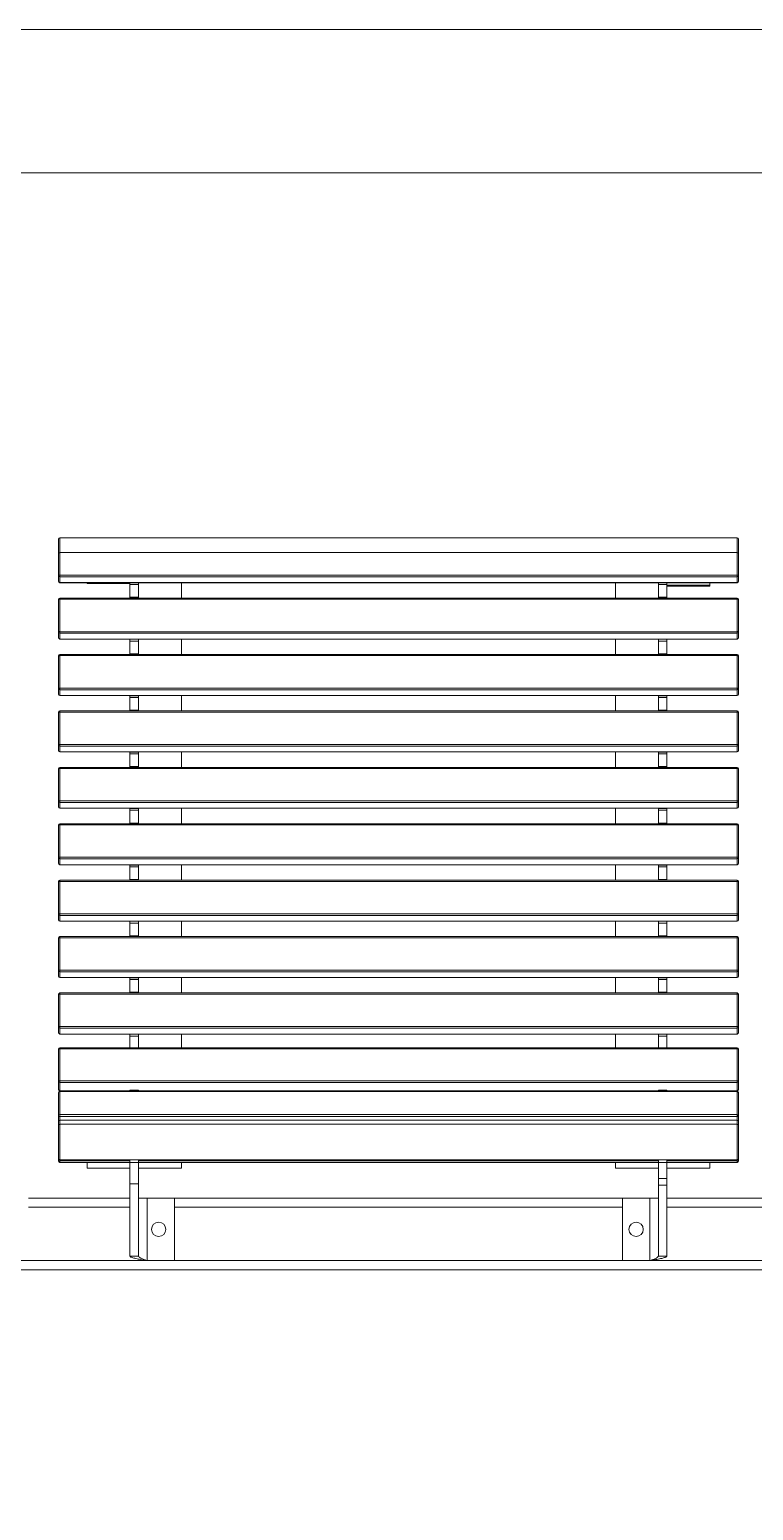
# Model space of a CAD drawing. Header units: millimetres. Extents: x 2717 to 8657, y -3129 to 1071.
# Drawn here: x 4795 to 5300, y 37 to 1071 of the extents above; entities that cross this region are included whole.
import ezdxf

# ---------------------------------------------------------------- set-up
doc = ezdxf.new("R2010")
doc.units = ezdxf.units.MM
doc.layers.add('tabelka', color=155, linetype='Continuous')

# ---------------------------------------------------------------- blocks, each defined once
blk = doc.blocks.new('front')
at = {"color": 7, "linetype": 'Continuous', "lineweight": 15}
for p, q in [((-3413.3, -1419.1), (-3413.3, -1409.6)), ((-2939.3, -1408.6), (-3412.3, -1408.6)), ((-3412.3, -1408.6), (-3412.3, -1418.9)), ((-2939.3, -1418.9), (-2939.3, -1408.6)), ((-2938.3, -1409.6), (-2938.3, -1419.1)), ((-3413.3, -1434.9), (-3413.3, -1419.1)), ((-3412.3, -1418.9), (-3412.3, -1434.7)), ((-2939.3, -1418.9), (-3412.3, -1418.9)), ((-2939.3, -1434.7), (-2939.3, -1418.9)), ((-2938.3, -1419.1), (-2938.3, -1434.9)), ((-3413.3, -1438.9), (-3413.3, -1434.9)), ((-3412.3, -1434.7), (-3412.3, -1435.8)), ((-3412.3, -1434.7), (-2939.3, -1434.7)), ((-2939.3, -1435.8), (-3412.3, -1435.8)), ((-3412.3, -1435.8), (-3412.3, -1439.8)), ((-2939.3, -1435.8), (-2939.3, -1434.7)), ((-2939.3, -1439.8), (-2939.3, -1435.8)), ((-2938.3, -1434.9), (-2938.3, -1438.9)), ((-3412.3, -1439.8), (-2939.3, -1439.8)), ((-3412.3, -1439.9), (-3412.3, -1439.8)), ((-3412.3, -1439.9), (-2939.3, -1439.9)), ((-3393.3, -1439.9), (-3393.3, -1440.4)), ((-3363.3, -1440.4), (-3393.3, -1440.4)), ((-3363.3, -1440), (-3363.3, -1439.9)), ((-3357.3, -1440), (-3363.3, -1440)), ((-3363.3, -1441.2), (-3363.3, -1440)), ((-3357.3, -1441.2), (-3363.3, -1441.2)), ((-3363.3, -1450.1), (-3363.3, -1441.2)), ((-3357.3, -1440), (-3357.3, -1439.9)), ((-3357.3, -1440), (-3357.3, -1441.2)), ((-3357.3, -1450.1), (-3357.3, -1441.2)), ((-3327.3, -1439.9), (-3327.3, -1450.6)), ((-3024.3, -1439.9), (-3024.3, -1450.6)), ((-2994.3, -1440), (-2994.3, -1439.9)), ((-2988.3, -1440), (-2994.3, -1440)), ((-2994.3, -1441.2), (-2994.3, -1440)), ((-2988.3, -1441.2), (-2994.3, -1441.2)), ((-2994.3, -1450.1), (-2994.3, -1441.2)), ((-2988.3, -1440), (-2988.3, -1439.9)), ((-2988.3, -1440), (-2988.3, -1441.2)), ((-2988.3, -1450.1), (-2988.3, -1441.2)), ((-2958.3, -1441.5), (-2988.3, -1441.5)), ((-2958.3, -1442.2), (-2988.3, -1442.2)), ((-2958.3, -1439.9), (-2958.3, -1441.5)), ((-2958.3, -1441.5), (-2958.3, -1442.2)), ((-2939.3, -1439.8), (-2939.3, -1439.9)), ((-3413.3, -1474.3), (-3413.3, -1451.6)), ((-2939.3, -1450.6), (-3412.3, -1450.6)), ((-3412.3, -1450.6), (-3412.3, -1451.4)), ((-3412.3, -1451.4), (-3412.3, -1474.1)), ((-2939.3, -1451.4), (-3412.3, -1451.4)), ((-3363.3, -1450.1), (-3357.3, -1450.1)), ((-3363.3, -1450.6), (-3363.3, -1450.1)), ((-3357.3, -1450.1), (-3357.3, -1450.6)), ((-2994.3, -1450.1), (-2988.3, -1450.1)), ((-2994.3, -1450.6), (-2994.3, -1450.1)), ((-2988.3, -1450.1), (-2988.3, -1450.6)), ((-2939.3, -1451.4), (-2939.3, -1450.6)), ((-2939.3, -1474.1), (-2939.3, -1451.4)), ((-2938.3, -1451.6), (-2938.3, -1474.3)), ((-3413.3, -1478.2), (-3413.3, -1474.3)), ((-3412.3, -1474.1), (-2939.3, -1474.1)), ((-3412.3, -1475.2), (-3412.3, -1474.1)), ((-2939.3, -1475.2), (-3412.3, -1475.2)), ((-3412.3, -1475.2), (-3412.3, -1479.2)), ((-2939.3, -1474.1), (-2939.3, -1475.2)), ((-2939.3, -1479.2), (-2939.3, -1475.2)), ((-2938.3, -1474.3), (-2938.3, -1478.2)), ((-3412.3, -1479.2), (-2939.3, -1479.2)), ((-3412.3, -1479.2), (-2939.3, -1479.2)), ((-3412.3, -1479.2), (-3412.3, -1479.2)), ((-3363.3, -1479.4), (-3363.3, -1479.2)), ((-3357.3, -1479.4), (-3363.3, -1479.4)), ((-3363.3, -1480.6), (-3363.3, -1479.4)), ((-3357.3, -1480.6), (-3363.3, -1480.6)), ((-3363.3, -1489.5), (-3363.3, -1480.6)), ((-3357.3, -1479.4), (-3357.3, -1479.2)), ((-3357.3, -1479.4), (-3357.3, -1480.6)), ((-3357.3, -1489.5), (-3357.3, -1480.6)), ((-3327.3, -1479.2), (-3327.3, -1490)), ((-3024.3, -1479.2), (-3024.3, -1490)), ((-2994.3, -1479.4), (-2994.3, -1479.2)), ((-2988.3, -1479.4), (-2994.3, -1479.4)), ((-2994.3, -1480.6), (-2994.3, -1479.4)), ((-2988.3, -1480.6), (-2994.3, -1480.6)), ((-2994.3, -1489.5), (-2994.3, -1480.6)), ((-2988.3, -1479.4), (-2988.3, -1479.2)), ((-2988.3, -1479.4), (-2988.3, -1480.6)), ((-2988.3, -1489.5), (-2988.3, -1480.6)), ((-2939.3, -1479.2), (-2939.3, -1479.2)), ((-3413.3, -1513.6), (-3413.3, -1491)), ((-2939.3, -1490), (-3412.3, -1490)), ((-3412.3, -1490), (-3412.3, -1490.8)), ((-3412.3, -1490.8), (-3412.3, -1513.5)), ((-2939.3, -1490.8), (-3412.3, -1490.8)), ((-3363.3, -1489.5), (-3357.3, -1489.5)), ((-3363.3, -1490), (-3363.3, -1489.5)), ((-3357.3, -1489.5), (-3357.3, -1490)), ((-2994.3, -1489.5), (-2988.3, -1489.5)), ((-2994.3, -1490), (-2994.3, -1489.5)), ((-2988.3, -1489.5), (-2988.3, -1490)), ((-2939.3, -1490.8), (-2939.3, -1490)), ((-2939.3, -1513.5), (-2939.3, -1490.8)), ((-2938.3, -1491), (-2938.3, -1513.6)), ((-3413.3, -1517.6), (-3413.3, -1513.6)), ((-3412.3, -1513.5), (-2939.3, -1513.5)), ((-3412.3, -1514.6), (-3412.3, -1513.5)), ((-2939.3, -1514.6), (-3412.3, -1514.6)), ((-3412.3, -1514.6), (-3412.3, -1518.6)), ((-3412.3, -1518.6), (-2939.3, -1518.6)), ((-3412.3, -1518.6), (-2939.3, -1518.6)), ((-3412.3, -1518.6), (-3412.3, -1518.6)), ((-3363.3, -1518.8), (-3363.3, -1518.6)), ((-3357.3, -1518.8), (-3363.3, -1518.8)), ((-3363.3, -1520), (-3363.3, -1518.8)), ((-3357.3, -1518.8), (-3357.3, -1518.6)), ((-3357.3, -1518.8), (-3357.3, -1520)), ((-3327.3, -1518.6), (-3327.3, -1529.4)), ((-3024.3, -1518.6), (-3024.3, -1529.4)), ((-2994.3, -1518.8), (-2994.3, -1518.6)), ((-2988.3, -1518.8), (-2994.3, -1518.8)), ((-2994.3, -1520), (-2994.3, -1518.8)), ((-2988.3, -1518.8), (-2988.3, -1518.6)), ((-2988.3, -1518.8), (-2988.3, -1520)), ((-2939.3, -1513.5), (-2939.3, -1514.6)), ((-2939.3, -1518.6), (-2939.3, -1514.6)), ((-2939.3, -1518.6), (-2939.3, -1518.6)), ((-2938.3, -1513.6), (-2938.3, -1517.6)), ((-2939.3, -1529.4), (-3412.3, -1529.4)), ((-3412.3, -1529.4), (-3412.3, -1530.2)), ((-3357.3, -1520), (-3363.3, -1520)), ((-3363.3, -1528.9), (-3363.3, -1520)), ((-3363.3, -1528.9), (-3357.3, -1528.9)), ((-3363.3, -1529.4), (-3363.3, -1528.9)), ((-3357.3, -1528.9), (-3357.3, -1520)), ((-3357.3, -1528.9), (-3357.3, -1529.4)), ((-2988.3, -1520), (-2994.3, -1520)), ((-2994.3, -1528.9), (-2994.3, -1520)), ((-2994.3, -1528.9), (-2988.3, -1528.9)), ((-2994.3, -1529.4), (-2994.3, -1528.9)), ((-2988.3, -1528.9), (-2988.3, -1520)), ((-2988.3, -1528.9), (-2988.3, -1529.4)), ((-2939.3, -1530.2), (-2939.3, -1529.4)), ((-3413.3, -1553), (-3413.3, -1530.4)), ((-3412.3, -1530.2), (-3412.3, -1552.9)), ((-2939.3, -1530.2), (-3412.3, -1530.2)), ((-2939.3, -1552.9), (-2939.3, -1530.2)), ((-2938.3, -1530.4), (-2938.3, -1553)), ((-3413.3, -1557), (-3413.3, -1553)), ((-3412.3, -1554), (-3412.3, -1552.9)), ((-3412.3, -1552.9), (-2939.3, -1552.9)), ((-2939.3, -1554), (-3412.3, -1554)), ((-3412.3, -1554), (-3412.3, -1558)), ((-3412.3, -1558), (-2939.3, -1558)), ((-3412.3, -1558), (-2939.3, -1558)), ((-3412.3, -1558), (-3412.3, -1558)), ((-3363.3, -1558.2), (-3363.3, -1558)), ((-3357.3, -1558.2), (-3363.3, -1558.2)), ((-3363.3, -1559.4), (-3363.3, -1558.2)), ((-3357.3, -1559.4), (-3363.3, -1559.4)), ((-3363.3, -1568.3), (-3363.3, -1559.4)), ((-3357.3, -1558.2), (-3357.3, -1558)), ((-3357.3, -1558.2), (-3357.3, -1559.4)), ((-3357.3, -1568.3), (-3357.3, -1559.4)), ((-3327.3, -1558), (-3327.3, -1568.8)), ((-3024.3, -1558), (-3024.3, -1568.8)), ((-2994.3, -1558.2), (-2994.3, -1558)), ((-2988.3, -1558.2), (-2994.3, -1558.2)), ((-2994.3, -1559.4), (-2994.3, -1558.2)), ((-2988.3, -1559.4), (-2994.3, -1559.4)), ((-2994.3, -1568.3), (-2994.3, -1559.4)), ((-2988.3, -1558.2), (-2988.3, -1558)), ((-2988.3, -1558.2), (-2988.3, -1559.4)), ((-2988.3, -1568.3), (-2988.3, -1559.4)), ((-2939.3, -1552.9), (-2939.3, -1554)), ((-2939.3, -1558), (-2939.3, -1554)), ((-2939.3, -1558), (-2939.3, -1558)), ((-2938.3, -1553), (-2938.3, -1557)), ((-3413.3, -1592.4), (-3413.3, -1569.8)), ((-2939.3, -1568.8), (-3412.3, -1568.8)), ((-3412.3, -1568.8), (-3412.3, -1569.6)), ((-3412.3, -1569.6), (-3412.3, -1592.3)), ((-2939.3, -1569.6), (-3412.3, -1569.6)), ((-3363.3, -1568.3), (-3357.3, -1568.3)), ((-3363.3, -1568.8), (-3363.3, -1568.3)), ((-3357.3, -1568.3), (-3357.3, -1568.8)), ((-2994.3, -1568.3), (-2988.3, -1568.3)), ((-2994.3, -1568.8), (-2994.3, -1568.3)), ((-2988.3, -1568.3), (-2988.3, -1568.8)), ((-2939.3, -1569.6), (-2939.3, -1568.8)), ((-2939.3, -1592.3), (-2939.3, -1569.6)), ((-2938.3, -1569.8), (-2938.3, -1592.4)), ((-3413.3, -1596.4), (-3413.3, -1592.4)), ((-3412.3, -1592.3), (-2939.3, -1592.3)), ((-3412.3, -1593.4), (-3412.3, -1592.3)), ((-2939.3, -1593.4), (-3412.3, -1593.4)), ((-3412.3, -1593.4), (-3412.3, -1597.4)), ((-3412.3, -1597.4), (-2939.3, -1597.4)), ((-3412.3, -1597.4), (-2939.3, -1597.4)), ((-3412.3, -1597.4), (-3412.3, -1597.4)), ((-3363.3, -1597.6), (-3363.3, -1597.4)), ((-3357.3, -1597.6), (-3363.3, -1597.6)), ((-3363.3, -1598.8), (-3363.3, -1597.6)), ((-3357.3, -1598.8), (-3363.3, -1598.8)), ((-3363.3, -1607.7), (-3363.3, -1598.8)), ((-3357.3, -1597.6), (-3357.3, -1597.4)), ((-3357.3, -1597.6), (-3357.3, -1598.8)), ((-3357.3, -1607.7), (-3357.3, -1598.8)), ((-3327.3, -1597.4), (-3327.3, -1608.2)), ((-3024.3, -1597.4), (-3024.3, -1608.2)), ((-2994.3, -1597.6), (-2994.3, -1597.4)), ((-2988.3, -1597.6), (-2994.3, -1597.6)), ((-2994.3, -1598.8), (-2994.3, -1597.6)), ((-2988.3, -1598.8), (-2994.3, -1598.8)), ((-2994.3, -1607.7), (-2994.3, -1598.8)), ((-2988.3, -1597.6), (-2988.3, -1597.4)), ((-2988.3, -1597.6), (-2988.3, -1598.8)), ((-2988.3, -1607.7), (-2988.3, -1598.8)), ((-2939.3, -1592.3), (-2939.3, -1593.4)), ((-2939.3, -1597.4), (-2939.3, -1593.4)), ((-2939.3, -1597.4), (-2939.3, -1597.4)), ((-2938.3, -1592.4), (-2938.3, -1596.4)), ((-3413.3, -1631.8), (-3413.3, -1609.2)), ((-2939.3, -1608.2), (-3412.3, -1608.2)), ((-3412.3, -1608.2), (-3412.3, -1609)), ((-3412.3, -1609), (-3412.3, -1631.6)), ((-2939.3, -1609), (-3412.3, -1609)), ((-3363.3, -1607.7), (-3357.3, -1607.7)), ((-3363.3, -1608.2), (-3363.3, -1607.7)), ((-3357.3, -1607.7), (-3357.3, -1608.2)), ((-2994.3, -1607.7), (-2988.3, -1607.7)), ((-2994.3, -1608.2), (-2994.3, -1607.7)), ((-2988.3, -1607.7), (-2988.3, -1608.2)), ((-2939.3, -1609), (-2939.3, -1608.2)), ((-2939.3, -1631.6), (-2939.3, -1609)), ((-2938.3, -1609.2), (-2938.3, -1631.8)), ((-3413.3, -1635.8), (-3413.3, -1631.8)), ((-3412.3, -1631.6), (-2939.3, -1631.6)), ((-3412.3, -1632.8), (-3412.3, -1631.6)), ((-2939.3, -1632.8), (-3412.3, -1632.8)), ((-3412.3, -1632.8), (-3412.3, -1636.8)), ((-2939.3, -1631.6), (-2939.3, -1632.8)), ((-2939.3, -1636.8), (-2939.3, -1632.8)), ((-2938.3, -1631.8), (-2938.3, -1635.8)), ((-3412.3, -1636.8), (-2939.3, -1636.8)), ((-3412.3, -1636.8), (-2939.3, -1636.8)), ((-3412.3, -1636.8), (-3412.3, -1636.8)), ((-3363.3, -1637), (-3363.3, -1636.8)), ((-3357.3, -1637), (-3363.3, -1637)), ((-3363.3, -1638.2), (-3363.3, -1637)), ((-3357.3, -1638.2), (-3363.3, -1638.2)), ((-3363.3, -1647.1), (-3363.3, -1638.2)), ((-3357.3, -1637), (-3357.3, -1636.8)), ((-3357.3, -1637), (-3357.3, -1638.2)), ((-3357.3, -1647.1), (-3357.3, -1638.2)), ((-3327.3, -1636.8), (-3327.3, -1647.6)), ((-3024.3, -1636.8), (-3024.3, -1647.6)), ((-2994.3, -1637), (-2994.3, -1636.8)), ((-2988.3, -1637), (-2994.3, -1637)), ((-2994.3, -1638.2), (-2994.3, -1637)), ((-2988.3, -1638.2), (-2994.3, -1638.2)), ((-2994.3, -1647.1), (-2994.3, -1638.2)), ((-2988.3, -1637), (-2988.3, -1636.8)), ((-2988.3, -1637), (-2988.3, -1638.2)), ((-2988.3, -1647.1), (-2988.3, -1638.2)), ((-2939.3, -1636.8), (-2939.3, -1636.8)), ((-3413.3, -1671.2), (-3413.3, -1648.6)), ((-2939.3, -1647.6), (-3412.3, -1647.6)), ((-3412.3, -1647.6), (-3412.3, -1648.4)), ((-3412.3, -1648.4), (-3412.3, -1671)), ((-2939.3, -1648.4), (-3412.3, -1648.4)), ((-3363.3, -1647.1), (-3357.3, -1647.1)), ((-3363.3, -1647.6), (-3363.3, -1647.1)), ((-3357.3, -1647.1), (-3357.3, -1647.6)), ((-2994.3, -1647.1), (-2988.3, -1647.1)), ((-2994.3, -1647.6), (-2994.3, -1647.1)), ((-2988.3, -1647.1), (-2988.3, -1647.6)), ((-2939.3, -1648.4), (-2939.3, -1647.6)), ((-2939.3, -1671), (-2939.3, -1648.4)), ((-2938.3, -1648.6), (-2938.3, -1671.2)), ((-3413.3, -1675.2), (-3413.3, -1671.2)), ((-3412.3, -1671), (-2939.3, -1671)), ((-3412.3, -1672.2), (-3412.3, -1671)), ((-2939.3, -1672.2), (-3412.3, -1672.2)), ((-3412.3, -1672.2), (-3412.3, -1676.2)), ((-2939.3, -1671), (-2939.3, -1672.2)), ((-2939.3, -1676.2), (-2939.3, -1672.2)), ((-2938.3, -1671.2), (-2938.3, -1675.2)), ((-3412.3, -1676.2), (-2939.3, -1676.2)), ((-3412.3, -1676.2), (-2939.3, -1676.2)), ((-3412.3, -1676.2), (-3412.3, -1676.2)), ((-3363.3, -1676.3), (-3363.3, -1676.2)), ((-3357.3, -1676.3), (-3363.3, -1676.3)), ((-3363.3, -1677.6), (-3363.3, -1676.3)), ((-3357.3, -1677.6), (-3363.3, -1677.6)), ((-3363.3, -1686.4), (-3363.3, -1677.6)), ((-3357.3, -1676.3), (-3357.3, -1676.2)), ((-3357.3, -1676.3), (-3357.3, -1677.6)), ((-3357.3, -1686.4), (-3357.3, -1677.6)), ((-3327.3, -1676.2), (-3327.3, -1687)), ((-3024.3, -1676.2), (-3024.3, -1687)), ((-2994.3, -1676.3), (-2994.3, -1676.2)), ((-2988.3, -1676.3), (-2994.3, -1676.3)), ((-2994.3, -1677.6), (-2994.3, -1676.3)), ((-2988.3, -1677.6), (-2994.3, -1677.6)), ((-2994.3, -1686.4), (-2994.3, -1677.6)), ((-2988.3, -1676.3), (-2988.3, -1676.2)), ((-2988.3, -1676.3), (-2988.3, -1677.6)), ((-2988.3, -1686.4), (-2988.3, -1677.6)), ((-2939.3, -1676.2), (-2939.3, -1676.2)), ((-3413.3, -1710.6), (-3413.3, -1688)), ((-2939.3, -1687), (-3412.3, -1687)), ((-3412.3, -1687), (-3412.3, -1687.8)), ((-3412.3, -1687.8), (-3412.3, -1710.4)), ((-2939.3, -1687.8), (-3412.3, -1687.8)), ((-3363.3, -1686.4), (-3357.3, -1686.4)), ((-3363.3, -1687), (-3363.3, -1686.4)), ((-3357.3, -1686.4), (-3357.3, -1687)), ((-2994.3, -1686.4), (-2988.3, -1686.4)), ((-2994.3, -1687), (-2994.3, -1686.4)), ((-2988.3, -1686.4), (-2988.3, -1687)), ((-2939.3, -1687.8), (-2939.3, -1687)), ((-2939.3, -1710.4), (-2939.3, -1687.8)), ((-2938.3, -1688), (-2938.3, -1710.6)), ((-3413.3, -1714.6), (-3413.3, -1710.6)), ((-3412.3, -1710.4), (-2939.3, -1710.4)), ((-3412.3, -1711.6), (-3412.3, -1710.4)), ((-2939.3, -1711.6), (-3412.3, -1711.6)), ((-3412.3, -1711.6), (-3412.3, -1715.6)), ((-3412.3, -1715.6), (-2939.3, -1715.6)), ((-3412.3, -1715.6), (-2939.3, -1715.6)), ((-3412.3, -1715.6), (-3412.3, -1715.6)), ((-3363.3, -1715.7), (-3363.3, -1715.6)), ((-3357.3, -1715.7), (-3363.3, -1715.7)), ((-3363.3, -1717), (-3363.3, -1715.7)), ((-3357.3, -1715.7), (-3357.3, -1715.6)), ((-3357.3, -1715.7), (-3357.3, -1717)), ((-3327.3, -1715.6), (-3327.3, -1726.3)), ((-3024.3, -1715.6), (-3024.3, -1726.3)), ((-2994.3, -1715.7), (-2994.3, -1715.6)), ((-2988.3, -1715.7), (-2994.3, -1715.7)), ((-2994.3, -1717), (-2994.3, -1715.7)), ((-2988.3, -1715.7), (-2988.3, -1715.6)), ((-2988.3, -1715.7), (-2988.3, -1717)), ((-2939.3, -1710.4), (-2939.3, -1711.6)), ((-2939.3, -1715.6), (-2939.3, -1711.6)), ((-2939.3, -1715.6), (-2939.3, -1715.6)), ((-2938.3, -1710.6), (-2938.3, -1714.6)), ((-2939.3, -1726.3), (-3412.3, -1726.3)), ((-3412.3, -1726.3), (-3412.3, -1727.2)), ((-3357.3, -1717), (-3363.3, -1717)), ((-3363.3, -1725.8), (-3363.3, -1717)), ((-3363.3, -1725.8), (-3357.3, -1725.8)), ((-3363.3, -1726.3), (-3363.3, -1725.8)), ((-3357.3, -1725.8), (-3357.3, -1717)), ((-3357.3, -1725.8), (-3357.3, -1726.3)), ((-2988.3, -1717), (-2994.3, -1717)), ((-2994.3, -1725.8), (-2994.3, -1717)), ((-2994.3, -1725.8), (-2988.3, -1725.8)), ((-2994.3, -1726.3), (-2994.3, -1725.8)), ((-2988.3, -1725.8), (-2988.3, -1717)), ((-2988.3, -1725.8), (-2988.3, -1726.3)), ((-2939.3, -1727.2), (-2939.3, -1726.3)), ((-3413.3, -1750), (-3413.3, -1727.3)), ((-3412.3, -1727.2), (-3412.3, -1749.8)), ((-2939.3, -1727.2), (-3412.3, -1727.2)), ((-2939.3, -1749.8), (-2939.3, -1727.2)), ((-2938.3, -1727.3), (-2938.3, -1750)), ((-3413.3, -1754), (-3413.3, -1750)), ((-3412.3, -1749.8), (-2939.3, -1749.8)), ((-3412.3, -1751), (-3412.3, -1749.8)), ((-2939.3, -1751), (-3412.3, -1751)), ((-3412.3, -1751), (-3412.3, -1755)), ((-3412.3, -1755), (-2939.3, -1755)), ((-3412.3, -1755), (-2939.3, -1755)), ((-3412.3, -1755), (-3412.3, -1755)), ((-3363.3, -1755.1), (-3363.3, -1755)), ((-3357.3, -1755.1), (-3363.3, -1755.1)), ((-3363.3, -1756.4), (-3363.3, -1755.1)), ((-3357.3, -1756.4), (-3363.3, -1756.4)), ((-3363.3, -1764.6), (-3363.3, -1756.4)), ((-3357.3, -1755.1), (-3357.3, -1755)), ((-3357.3, -1755.1), (-3357.3, -1756.4)), ((-3357.3, -1764.6), (-3357.3, -1756.4)), ((-3327.3, -1755), (-3327.3, -1764.6)), ((-3024.3, -1755), (-3024.3, -1764.6)), ((-2994.3, -1755.1), (-2994.3, -1755)), ((-2988.3, -1755.1), (-2994.3, -1755.1)), ((-2994.3, -1756.4), (-2994.3, -1755.1)), ((-2988.3, -1756.4), (-2994.3, -1756.4)), ((-2994.3, -1764.6), (-2994.3, -1756.4)), ((-2988.3, -1755.1), (-2988.3, -1755)), ((-2988.3, -1755.1), (-2988.3, -1756.4)), ((-2988.3, -1764.6), (-2988.3, -1756.4)), ((-2939.3, -1749.8), (-2939.3, -1751)), ((-2939.3, -1755), (-2939.3, -1751)), ((-2939.3, -1755), (-2939.3, -1755)), ((-2938.3, -1750), (-2938.3, -1754)), ((-3413.3, -1787.9), (-3413.3, -1765.6)), ((-2939.3, -1764.6), (-3412.3, -1764.6)), ((-3412.3, -1764.6), (-3412.3, -1765.4)), ((-3412.3, -1765.4), (-3412.3, -1787.6)), ((-2939.3, -1765.4), (-3412.3, -1765.4)), ((-2939.3, -1765.4), (-2939.3, -1764.6)), ((-2939.3, -1787.6), (-2939.3, -1765.4)), ((-2938.3, -1765.6), (-2938.3, -1787.9)), ((-3413.3, -1793.7), (-3413.3, -1787.9)), ((-3412.3, -1787.6), (-2939.3, -1787.6)), ((-3412.3, -1788.8), (-3412.3, -1787.6)), ((-2939.3, -1787.6), (-2939.3, -1788.8)), ((-2938.3, -1787.9), (-2938.3, -1793.7)), ((-3413.3, -1811.9), (-3413.3, -1796)), ((-2939.3, -1788.8), (-3412.3, -1788.8)), ((-3412.3, -1788.8), (-3412.3, -1794.6)), ((-3412.3, -1794.6), (-3363.3, -1794.6)), ((-3412.3, -1794.7), (-3412.3, -1794.6)), ((-3412.3, -1794.7), (-3363.3, -1794.7)), ((-2939.3, -1795), (-3412.3, -1795)), ((-3412.3, -1795.2), (-3412.3, -1795)), ((-2939.3, -1795.2), (-3412.3, -1795.2)), ((-3412.3, -1795.2), (-3412.3, -1811.2)), ((-3357.3, -1794.1), (-3363.3, -1794.1)), ((-3363.3, -1794.9), (-3363.3, -1794.1)), ((-3357.3, -1794.9), (-3363.3, -1794.9)), ((-3357.3, -1794.1), (-3357.3, -1794.9)), ((-3357.3, -1794.6), (-2994.3, -1794.6)), ((-3357.3, -1794.7), (-2994.3, -1794.7)), ((-3327.3, -1794.7), (-3327.3, -1795)), ((-3024.3, -1794.7), (-3024.3, -1795)), ((-2988.3, -1794.1), (-2994.3, -1794.1)), ((-2994.3, -1794.9), (-2994.3, -1794.1)), ((-2988.3, -1794.9), (-2994.3, -1794.9)), ((-2988.3, -1794.1), (-2988.3, -1794.9)), ((-2988.3, -1794.6), (-2939.3, -1794.6)), ((-2988.3, -1794.7), (-2939.3, -1794.7)), ((-2939.3, -1794.6), (-2939.3, -1788.8)), ((-2939.3, -1794.6), (-2939.3, -1794.7)), ((-2939.3, -1795), (-2939.3, -1795.2)), ((-2939.3, -1811.2), (-2939.3, -1795.2)), ((-2938.3, -1796), (-2938.3, -1811.9)), ((-3413.3, -1816.1), (-3413.3, -1811.9)), ((-3413.3, -1818.9), (-3413.3, -1816.1)), ((-3413.3, -1841.9), (-3413.3, -1818.9)), ((-3412.3, -1811.2), (-3412.3, -1812.6)), ((-3412.3, -1811.2), (-2939.3, -1811.2)), ((-2939.3, -1812.6), (-3412.3, -1812.6)), ((-3412.3, -1812.6), (-3412.3, -1815.1)), ((-2939.3, -1815.1), (-3412.3, -1815.1)), ((-2939.3, -1815.1), (-3412.3, -1815.1)), ((-3412.3, -1815.1), (-3412.3, -1817.9)), ((-3412.3, -1815.1), (-3412.3, -1815.1)), ((-3412.3, -1817.9), (-3412.3, -1842.9)), ((-2939.3, -1817.9), (-3412.3, -1817.9)), ((-2939.3, -1812.6), (-2939.3, -1811.2)), ((-2939.3, -1815.1), (-2939.3, -1812.6)), ((-2939.3, -1817.9), (-2939.3, -1815.1)), ((-2939.3, -1815.1), (-2939.3, -1815.1)), ((-2939.3, -1842.9), (-2939.3, -1817.9)), ((-2938.3, -1811.9), (-2938.3, -1816.1)), ((-2938.3, -1816.1), (-2938.3, -1818.9)), ((-2938.3, -1818.9), (-2938.3, -1841.9)), ((-3413.3, -1843.6), (-3413.3, -1841.9)), ((-3413.3, -1843.6), (-3412.3, -1843.6)), ((-2939.3, -1842.9), (-3412.3, -1842.9)), ((-3412.3, -1842.9), (-3412.3, -1843.6)), ((-3412.3, -1844.6), (-3412.3, -1843.6)), ((-3412.3, -1843.6), (-3363.3, -1843.6)), ((-3393.3, -1844.6), (-3412.3, -1844.6)), ((-3363.3, -1844.6), (-3393.3, -1844.6)), ((-3393.3, -1844.6), (-3393.3, -1848.6)), ((-3363.3, -1848.6), (-3393.3, -1848.6)), ((-3363.3, -1844.6), (-3363.3, -1842.9)), ((-3363.3, -1844.6), (-3363.3, -1848.6)), ((-3357.3, -1844.6), (-3363.3, -1844.6)), ((-3363.3, -1859.6), (-3363.3, -1844.6)), ((-3357.3, -1844.6), (-3357.3, -1842.9)), ((-3357.3, -1843.6), (-2994.3, -1843.6)), ((-3357.3, -1844.6), (-3357.3, -1848.6)), ((-3357.3, -1844.6), (-3327.3, -1844.6)), ((-3357.3, -1859.6), (-3357.3, -1844.6)), ((-3357.3, -1848.6), (-3327.3, -1848.6)), ((-3327.3, -1844.6), (-3327.3, -1848.6)), ((-3024.3, -1844.6), (-3327.3, -1844.6)), ((-3024.3, -1844.6), (-3024.3, -1848.6)), ((-3024.3, -1844.6), (-2994.3, -1844.6)), ((-3024.3, -1848.6), (-2994.3, -1848.6)), ((-2994.3, -1844.6), (-2994.3, -1842.9)), ((-2994.3, -1844.6), (-2994.3, -1848.6)), ((-2988.3, -1844.6), (-2994.3, -1844.6)), ((-2994.3, -1855.8), (-2994.3, -1844.6)), ((-2988.3, -1844.6), (-2988.3, -1842.9)), ((-2988.3, -1843.6), (-2939.3, -1843.6)), ((-2988.3, -1844.6), (-2988.3, -1848.6)), ((-2958.3, -1844.6), (-2988.3, -1844.6)), ((-2988.3, -1855.8), (-2988.3, -1844.6)), ((-2958.3, -1848.6), (-2988.3, -1848.6)), ((-2958.3, -1844.6), (-2958.3, -1848.6)), ((-2939.3, -1844.6), (-2958.3, -1844.6)), ((-2939.3, -1843.6), (-2939.3, -1842.9)), ((-2939.3, -1843.6), (-2938.3, -1843.6)), ((-2939.3, -1843.6), (-2939.3, -1844.6)), ((-2938.3, -1841.9), (-2938.3, -1843.6)), ((-3357.3, -1859.6), (-3363.3, -1859.6)), ((-3363.3, -1910), (-3363.3, -1859.6)), ((-3357.3, -1910), (-3357.3, -1859.6)), ((-2994.3, -1855.8), (-2988.3, -1855.8)), ((-2994.3, -1860.6), (-2994.3, -1855.8)), ((-2988.3, -1860.6), (-2994.3, -1860.6)), ((-2994.3, -1910), (-2994.3, -1860.6)), ((-2988.3, -1855.8), (-2988.3, -1860.6)), ((-2988.3, -1910), (-2988.3, -1860.6)), ((-3363.3, -1869.6), (-3434.1, -1869.6)), ((-3351.3, -1869.6), (-3357.3, -1869.6)), ((-3351.3, -1913.2), (-3351.3, -1869.6)), ((-3332.3, -1869.6), (-3351.3, -1869.6)), ((-3332.3, -1913.2), (-3332.3, -1869.6)), ((-3019.3, -1869.6), (-3332.3, -1869.6)), ((-3019.3, -1913.2), (-3019.3, -1869.6)), ((-3019.3, -1869.6), (-3000.3, -1869.6)), ((-3000.3, -1869.6), (-3000.3, -1913.2)), ((-2994.3, -1869.6), (-3000.3, -1869.6)), ((-2917.5, -1869.6), (-2988.3, -1869.6)), ((-3363.3, -1876), (-3434.1, -1876)), ((-3019.3, -1876), (-3332.3, -1876)), ((-2917.5, -1876), (-2988.3, -1876)), ((-3357.3, -1910), (-3363.3, -1910)), ((-2994.3, -1910), (-2988.3, -1910)), ((-1734.1, -1913.2), (-5184.1, -1913.2)), ((-1734.1, -1919.6), (-5184.1, -1919.6)), ((-3351.3, -1913.2), (-3332.3, -1913.2)), ((-3000.3, -1913.2), (-3019.3, -1913.2))]:
    blk.add_line(p, q, dxfattribs=at)
for centre in [(-3343.3, -1891.4), (-3009.8, -1891.4)]:
    blk.add_circle(centre, 5, dxfattribs=at)
for centre, radius, start, end in [((-3412.3, -1409.6), 1, 90, 180), ((-2939.3, -1409.6), 1, 0, 90), ((-3412.5, -1420.5), 1.59, 81.2205, 118.4816), ((-2939.1, -1420.5), 1.59, 61.5184, 98.7795), ((-3412.5, -1436.3), 1.59, 81.2205, 118.4816), ((-3412.3, -1434.9), 0.992, 180.4419, 270.4352), ((-2939.1, -1436.3), 1.59, 61.5184, 98.7795), ((-2939.3, -1434.9), 0.992, 269.5648, 359.5581), ((-3412.3, -1438.9), 1, 180, 270), ((-3412.3, -1438.8), 0.992, 180.4419, 270.4352), ((-2939.3, -1438.9), 1, 270, 0), ((-2939.3, -1438.8), 0.992, 269.5648, 359.5581), ((-3412.3, -1451.6), 1, 90, 180), ((-3412.5, -1453), 1.59, 81.2205, 118.4816), ((-2939.3, -1451.6), 1, 0, 90), ((-2939.1, -1453), 1.59, 61.5184, 98.7795), ((-3412.5, -1475.6), 1.59, 81.2205, 118.4816), ((-3412.3, -1474.2), 0.992, 180.4419, 270.4352), ((-3412.3, -1478.2), 1, 180, 270), ((-3412.3, -1478.2), 0.992, 180.4419, 270.4352), ((-2939.1, -1475.6), 1.59, 61.5184, 98.7795), ((-2939.3, -1474.2), 0.992, 269.5648, 359.5581), ((-2939.3, -1478.2), 1, 270, 0), ((-2939.3, -1478.2), 0.992, 269.5648, 359.5581), ((-3412.3, -1491), 1, 90, 180), ((-3412.5, -1492.4), 1.59, 81.2205, 118.4816), ((-2939.3, -1491), 1, 0, 90), ((-2939.1, -1492.4), 1.59, 61.5184, 98.7795), ((-3412.5, -1515), 1.59, 81.2205, 118.4816), ((-3412.3, -1513.6), 0.992, 180.4419, 270.4352), ((-3412.3, -1517.6), 1, 180, 270), ((-3412.3, -1517.6), 0.992, 180.4419, 270.4352), ((-2939.1, -1515), 1.59, 61.5184, 98.7795), ((-2939.3, -1513.6), 0.992, 269.5648, 359.5581), ((-2939.3, -1517.6), 1, 270, 0), ((-2939.3, -1517.6), 0.992, 269.5648, 359.5581), ((-3412.3, -1530.4), 1, 90, 180), ((-2939.3, -1530.4), 1, 0, 90), ((-3412.5, -1531.8), 1.59, 81.2205, 118.4816), ((-2939.1, -1531.8), 1.59, 61.5184, 98.7795), ((-3412.5, -1554.4), 1.59, 81.2205, 118.4816), ((-3412.3, -1553), 0.992, 180.4419, 270.4352), ((-3412.3, -1557), 1, 180, 270), ((-3412.3, -1557), 0.992, 180.4419, 270.4352), ((-2939.1, -1554.4), 1.59, 61.5184, 98.7795), ((-2939.3, -1553), 0.992, 269.5648, 359.5581), ((-2939.3, -1557), 1, 270, 0), ((-2939.3, -1557), 0.992, 269.5648, 359.5581), ((-3412.3, -1569.8), 1, 90, 180), ((-3412.5, -1571.2), 1.59, 81.2205, 118.4816), ((-2939.3, -1569.8), 1, 0, 90), ((-2939.1, -1571.2), 1.59, 61.5184, 98.7795), ((-3412.5, -1593.8), 1.59, 81.2205, 118.4816), ((-3412.3, -1592.4), 0.992, 180.4419, 270.4352), ((-3412.3, -1596.4), 1, 180, 270), ((-3412.3, -1596.4), 0.992, 180.4419, 270.4352), ((-2939.1, -1593.8), 1.59, 61.5184, 98.7795), ((-2939.3, -1592.4), 0.992, 269.5648, 359.5581), ((-2939.3, -1596.4), 1, 270, 0), ((-2939.3, -1596.4), 0.992, 269.5648, 359.5581), ((-3412.3, -1609.2), 1, 90, 180), ((-3412.5, -1610.6), 1.59, 81.2205, 118.4816), ((-2939.3, -1609.2), 1, 0, 90), ((-2939.1, -1610.6), 1.59, 61.5184, 98.7795), ((-3412.5, -1633.2), 1.59, 81.2205, 118.4816), ((-3412.3, -1631.8), 0.992, 180.4419, 270.4352), ((-2939.1, -1633.2), 1.59, 61.5184, 98.7795), ((-2939.3, -1631.8), 0.992, 269.5648, 359.5581), ((-3412.3, -1635.8), 1, 180, 270), ((-3412.3, -1635.8), 0.992, 180.4419, 270.4352), ((-2939.3, -1635.8), 1, 270, 0), ((-2939.3, -1635.8), 0.992, 269.5648, 359.5581), ((-3412.3, -1648.6), 1, 90, 180), ((-3412.5, -1650), 1.59, 81.2205, 118.4816), ((-2939.3, -1648.6), 1, 0, 90), ((-2939.1, -1650), 1.59, 61.5184, 98.7795), ((-3412.5, -1672.6), 1.59, 81.2205, 118.4816), ((-3412.3, -1671.2), 0.992, 180.4419, 270.4352), ((-2939.1, -1672.6), 1.59, 61.5184, 98.7795), ((-2939.3, -1671.2), 0.992, 269.5648, 359.5581), ((-3412.3, -1675.2), 1, 180, 270), ((-3412.3, -1675.2), 0.992, 180.4419, 270.4352), ((-2939.3, -1675.2), 1, 270, 0), ((-2939.3, -1675.2), 0.992, 269.5648, 359.5581), ((-3412.3, -1688), 1, 90, 180), ((-3412.5, -1689.3), 1.59, 81.2205, 118.4816), ((-2939.3, -1688), 1, 0, 90), ((-2939.1, -1689.3), 1.59, 61.5184, 98.7795), ((-3412.5, -1712), 1.59, 81.2205, 118.4816), ((-3412.3, -1710.6), 0.992, 180.4419, 270.4352), ((-3412.3, -1714.6), 1, 180, 270), ((-3412.3, -1714.6), 0.992, 180.4419, 270.4352), ((-2939.1, -1712), 1.59, 61.5184, 98.7795), ((-2939.3, -1710.6), 0.992, 269.5648, 359.5581), ((-2939.3, -1714.6), 1, 270, 0), ((-2939.3, -1714.6), 0.992, 269.5648, 359.5581), ((-3412.3, -1727.3), 1, 90, 180), ((-2939.3, -1727.3), 1, 0, 90), ((-3412.5, -1728.7), 1.59, 81.2205, 118.4816), ((-2939.1, -1728.7), 1.59, 61.5184, 98.7795), ((-3412.5, -1751.4), 1.59, 81.2205, 118.4816), ((-3412.3, -1750), 0.992, 180.4419, 270.4352), ((-3412.3, -1754), 1, 180, 270), ((-3412.3, -1754), 0.992, 180.4419, 270.4352), ((-2939.1, -1751.4), 1.59, 61.5184, 98.7795), ((-2939.3, -1750), 0.992, 269.5648, 359.5581), ((-2939.3, -1754), 1, 270, 0), ((-2939.3, -1754), 0.992, 269.5648, 359.5581), ((-3412.3, -1765.6), 1, 90, 180), ((-3412.5, -1766.6), 1.21, 78.806, 129.398), ((-2939.3, -1765.6), 1, 0, 90), ((-2939.1, -1766.6), 1.21, 50.602, 101.194), ((-3412.5, -1788.8), 1.21, 78.806, 129.398), ((-3412.3, -1787.9), 0.984, 180.9488, 270.9184), ((-2939.1, -1788.8), 1.21, 50.602, 101.194), ((-2939.3, -1787.9), 0.984, 269.0816, 359.0512), ((-3412.3, -1793.7), 1, 180, 270), ((-3412.3, -1793.6), 0.984, 180.9488, 270.9184), ((-3412.3, -1796), 1, 90, 180), ((-3412.4, -1796.1), 0.895, 82.2509, 169.1936), ((-2939.3, -1793.7), 1, 270, 0), ((-2939.3, -1793.6), 0.984, 269.0816, 359.0512), ((-2939.3, -1796), 1, 0, 90), ((-2939.2, -1796.1), 0.895, 10.8064, 97.7491), ((-3412.4, -1812.1), 0.895, 82.2509, 169.1936), ((-3412.4, -1811.8), 0.89, 192.0635, 278.35), ((-3412.3, -1816.1), 1, 90, 180), ((-3412.3, -1816.1), 0.991, 89.4623, 179.452), ((-3412.3, -1818.9), 1, 90, 180), ((-2939.2, -1812.1), 0.895, 10.8064, 97.7491), ((-2939.2, -1811.8), 0.89, 261.65, 347.9365), ((-2939.3, -1816.1), 1, 0, 90), ((-2939.3, -1816.1), 0.991, 0.548, 90.5377), ((-2939.3, -1818.9), 1, 0, 90), ((-3412.3, -1841.9), 1, 180, 270), ((-3412.3, -1843.6), 1, 180, 270), ((-2939.3, -1841.9), 1, 270, 0), ((-2939.3, -1843.6), 1, 270, 0)]:
    blk.add_arc(centre, radius, start, end, dxfattribs=at)
for points, knots in [([(-3363.3, -1910), (-3363.3, -1910.1), (-3363.2, -1910.3), (-3362.7, -1910.7), (-3361.8, -1911), (-3360.7, -1911.4), (-3359.2, -1911.7), (-3357.6, -1912.1), (-3355.7, -1912.5), (-3354, -1912.8), (-3352.5, -1913), (-3351.7, -1913.2), (-3351.3, -1913.2)], [0, 0, 0, 0, 0.1074, 0.2179143, 0.3253191, 0.4358386, 0.5432434, 0.6537629, 0.7611676, 0.8716871, 0.935527, 1, 1, 1, 1]), ([(-3357.3, -1910), (-3357.2, -1910.2), (-3357.1, -1910.7), (-3355.9, -1911.5), (-3354.2, -1912.2), (-3352.6, -1912.8), (-3351.6, -1913.1), (-3351.3, -1913.2)], [0, 0, 0, 0, 0.227194, 0.454388, 0.681504, 0.90862, 1, 1, 1, 1]), ([(-3000.3, -1913.2), (-2999.6, -1913.1), (-2998.3, -1912.9), (-2996.3, -1912.5), (-2994.4, -1912.2), (-2992.7, -1911.8), (-2991.2, -1911.5), (-2990, -1911.1), (-2989.1, -1910.8), (-2988.4, -1910.4), (-2988.3, -1910.1), (-2988.3, -1910)], [0, 0, 0, 0, 0.107417, 0.217949, 0.32537, 0.435907, 0.543329, 0.653866, 0.761288, 0.871825, 1, 1, 1, 1]), ([(-3000.3, -1913.2), (-2999.6, -1913), (-2998.2, -1912.5), (-2996.3, -1911.8), (-2994.9, -1911), (-2994.4, -1910.4), (-2994.3, -1910.1), (-2994.3, -1910)], [0, 0, 0, 0, 0.227194, 0.454388, 0.681504, 0.90862, 1, 1, 1, 1])]:
    blk.add_open_spline(points, degree=3, knots=knots, dxfattribs=at)

msp = doc.modelspace()

# ---------------------------------------------------------------- linework, layer by layer
at = {"layer": 'tabelka', "lineweight": 5}
for points in [[(2717.3, 1070.7), (8657.3, 1070.7), (8657.3, -3129.3), (2717.3, -3129.3)], [(2817.3, 970.7), (8557.3, 970.7), (8557.3, -3029.3), (2817.3, -3029.3)]]:
    msp.add_lwpolyline(points, close=True, dxfattribs=at)

# ---------------------------------------------------------------- block references
msp.add_blockref('front', (8228.3, 2124.4))

doc.saveas('drawing.dxf')
